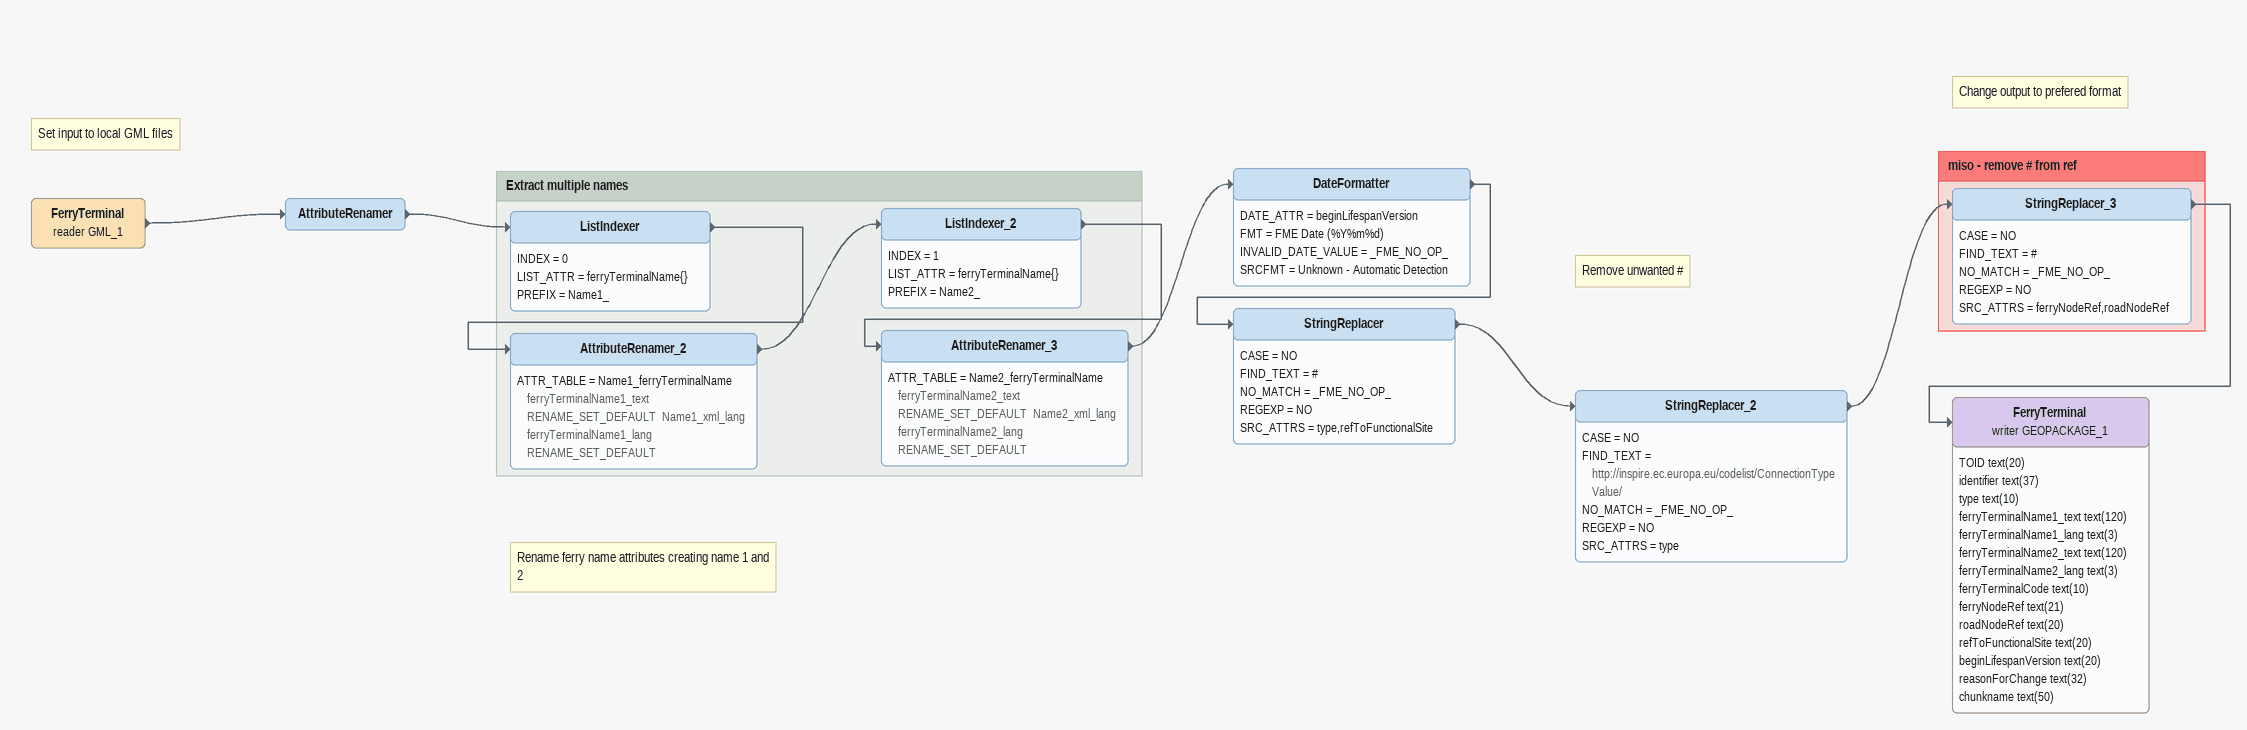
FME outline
Note: Set input to local GML files
FerryTerminal (reader GML_1)
    -> AttributeRenamer
Note: Rename ferry name attributes creating name 1 and 2
AttributeRenamer
    -> ListIndexer
DateFormatter
    DATE_ATTR = beginLifespanVersion
    FMT = FME Date (%Y%m%d)
    INVALID_DATE_VALUE = _FME_NO_OP_
    SRCFMT = Unknown - Automatic Detection
    -> StringReplacer
Note: Remove unwanted #
StringReplacer
    CASE = NO
    FIND_TEXT = #
    NO_MATCH = _FME_NO_OP_
    REGEXP = NO
    SRC_ATTRS = type,refToFunctionalSite
    -> StringReplacer_2
StringReplacer_2
    CASE = NO
    FIND_TEXT = http://inspire.ec.europa.eu/codelist/ConnectionTypeValue/
    NO_MATCH = _FME_NO_OP_
    REGEXP = NO
    SRC_ATTRS = type
    -> StringReplacer_3
Note: Change output to prefered format
FerryTerminal (writer GEOPACKAGE_1)
    attributes: TOID text(20), identifier text(37), type text(10), ferryTerminalName1_text text(120), ferryTerminalName1_lang text(3), ferryTerminalName2_text text(120), ferryTerminalName2_lang text(3), ferryTerminalCode text(10), ferryNodeRef text(21), roadNodeRef text(20), refToFunctionalSite text(20), beginLifespanVersion text(20), reasonForChange text(32), chunkname text(50)

Bookmark: Extract multiple names
ListIndexer
    INDEX = 0
    LIST_ATTR = ferryTerminalName{}
    PREFIX = Name1_
    -> AttributeRenamer_2
AttributeRenamer_2
    ATTR_TABLE = Name1_ferryTerminalName ferryTerminalName1_text RENAME_SET_DEFAULT  Name1_xml_lang ferryTerminalName1_lang RENAME_SET_DEFAULT
    -> ListIndexer_2
ListIndexer_2
    INDEX = 1
    LIST_ATTR = ferryTerminalName{}
    PREFIX = Name2_
    -> AttributeRenamer_3
AttributeRenamer_3
    ATTR_TABLE = Name2_ferryTerminalName ferryTerminalName2_text RENAME_SET_DEFAULT  Name2_xml_lang ferryTerminalName2_lang RENAME_SET_DEFAULT
    -> DateFormatter

Bookmark: miso - remove # from ref
StringReplacer_3
    CASE = NO
    FIND_TEXT = #
    NO_MATCH = _FME_NO_OP_
    REGEXP = NO
    SRC_ATTRS = ferryNodeRef,roadNodeRef
    -> FerryTerminal (writer GEOPACKAGE_1)
